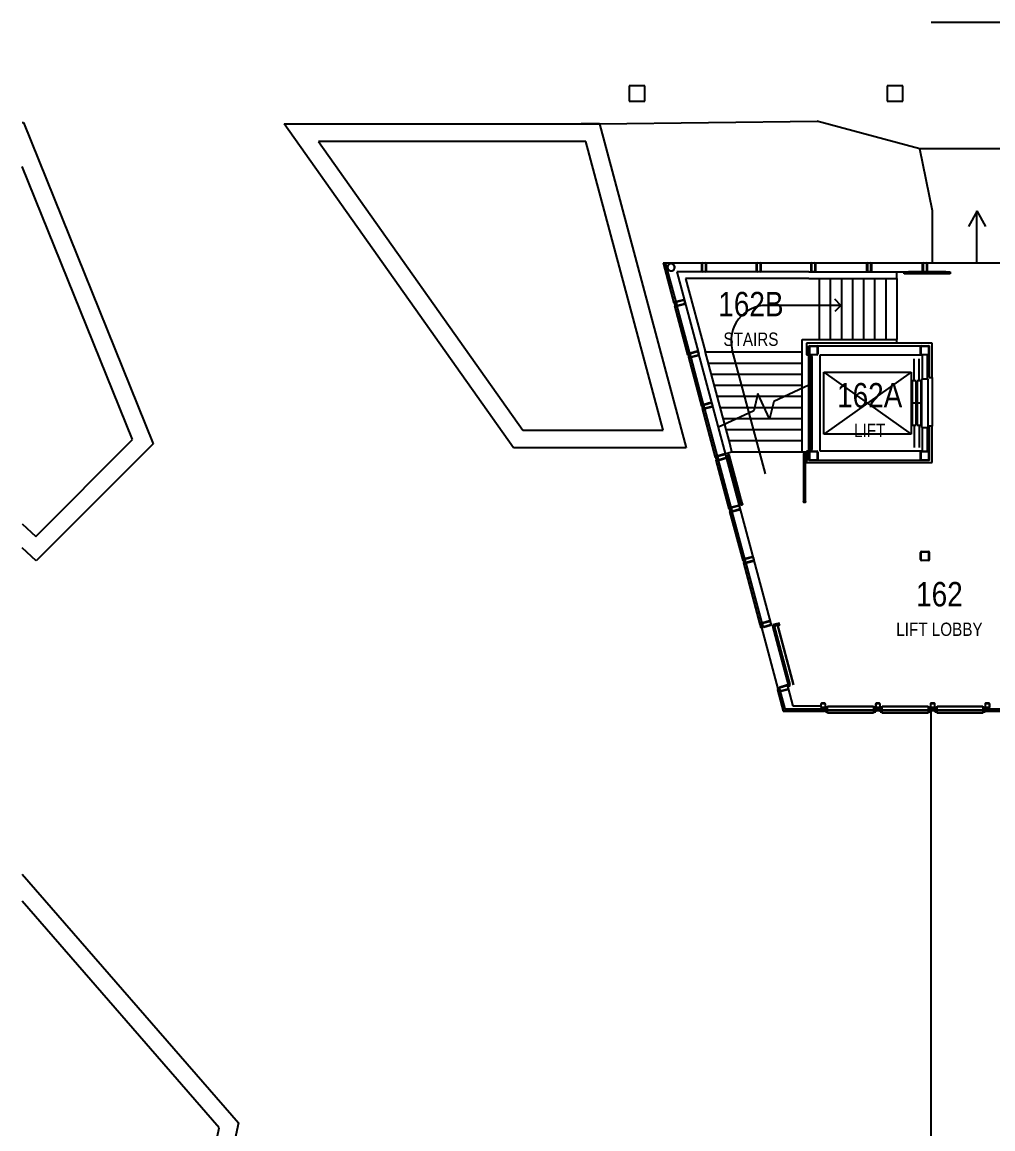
# Model space of a CAD drawing. Extents: x 76832 to 156531, y -2955 to 55954.
# Drawn here: x 76832 to 98730, y 28994 to 53958 of the extents above; entities that cross this region are included whole.
import ezdxf

# ---------------------------------------------------------------- set-up
doc = ezdxf.new("R2010")
doc.units = 0
doc.header["$MEASUREMENT"] = 0
for name, color, linetype in [('2', 4, 'CONTINUOUS'), ('A-Column__Concrete', 7, 'CONTINUOUS'), ('A-DOOR', 160, 'CONTINUOUS'), ('A-General', 1, 'CONTINUOUS'), ('A-STAIRS', 4, 'CONTINUOUS'), ('A-Text__Primary Room', 6, 'CONTINUOUS'), ('A-Wall__Brick', 6, 'CONTINUOUS'), ('A-Window', 4, 'CONTINUOUS')]:
    doc.layers.add(name, color=color, linetype=linetype)
doc.styles.add('Arial Narrow', font='ARIALN.TTF', dxfattribs={"height": 750})

msp = doc.modelspace()

# ---------------------------------------------------------------- linework, layer by layer
at = {"layer": '2'}
msp.add_line((97336, 53958), (126296, 53958), dxfattribs=at)
at = {"layer": 'A-Column__Concrete'}
for p, q in [((90876, 52523), (90526, 52523)), ((90526, 52523), (90526, 52173)), ((90876, 52173), (90876, 52523)), ((96701, 52523), (96345, 52523)), ((96345, 52523), (96345, 52173)), ((96701, 52173), (96701, 52523)), ((90526, 52173), (90876, 52173)), ((96345, 52173), (96701, 52173)), ((92161, 48351), (92161, 48506)), ((92170, 48506), (92170, 48351)), ((92239, 48519), (92184, 48519)), ((92252, 48351), (92252, 48506)), ((92261, 48506), (92261, 48351)), ((93396, 48351), (93396, 48506)), ((93405, 48506), (93405, 48351)), ((93474, 48519), (93419, 48519)), ((93487, 48351), (93487, 48506)), ((93496, 48506), (93496, 48351)), ((94631, 48351), (94631, 48506)), ((94640, 48506), (94640, 48351)), ((94709, 48519), (94654, 48519)), ((94722, 48351), (94722, 48506)), ((94731, 48506), (94731, 48351)), ((95889, 48351), (95889, 48506)), ((95898, 48506), (95898, 48351)), ((95966, 48519), (95911, 48519)), ((95980, 48351), (95980, 48506)), ((95989, 48506), (95989, 48351)), ((97146, 48351), (97146, 48506)), ((97155, 48506), (97155, 48351)), ((97224, 48519), (97169, 48519)), ((97237, 48351), (97237, 48506)), ((97246, 48506), (97246, 48351)), ((92184, 48337), (92239, 48337)), ((92239, 48328), (92184, 48328)), ((93419, 48337), (93474, 48337)), ((93474, 48328), (93419, 48328)), ((94654, 48337), (94709, 48337)), ((94709, 48328), (94654, 48328)), ((95911, 48337), (95966, 48337)), ((95966, 48328), (95911, 48328)), ((97169, 48337), (97224, 48337)), ((97224, 48328), (97169, 48328)), ((91748, 47695), (91598, 47654)), ((91601, 47646), (91750, 47686)), ((91583, 47627), (91597, 47574)), ((91605, 47576), (91591, 47629)), ((91772, 47607), (91622, 47566)), ((91624, 47558), (91774, 47598)), ((91767, 47676), (91781, 47623)), ((91790, 47625), (91776, 47679)), ((91893, 46468), (91907, 46415)), ((91916, 46417), (91902, 46470)), ((92059, 46535), (91909, 46495)), ((91911, 46487), (92061, 46527)), ((92082, 46447), (91933, 46407)), ((91935, 46399), (92085, 46439)), ((92078, 46517), (92092, 46464)), ((92101, 46466), (92086, 46519)), ((94581, 46476), (94581, 46631)), ((94590, 46631), (94590, 46476)), ((94604, 46653), (94759, 46653)), ((94759, 46644), (94604, 46644)), ((94604, 46462), (94759, 46462)), ((94759, 46453), (94604, 46453)), ((94772, 46476), (94772, 46631)), ((94781, 46631), (94781, 46476)), ((97096, 46476), (97096, 46631)), ((97105, 46631), (97105, 46476)), ((97119, 46653), (97274, 46653)), ((97274, 46644), (97119, 46644)), ((97119, 46462), (97274, 46462)), ((97274, 46453), (97119, 46453)), ((97287, 46476), (97287, 46631)), ((97296, 46631), (97296, 46476)), ((92204, 45309), (92218, 45255)), ((92227, 45258), (92212, 45311)), ((92369, 45376), (92220, 45336)), ((92222, 45327), (92372, 45368)), ((92393, 45288), (92243, 45248)), ((92245, 45240), (92395, 45280)), ((92388, 45358), (92402, 45305)), ((92411, 45307), (92397, 45360)), ((92680, 44217), (92530, 44177)), ((92533, 44168), (92682, 44208)), ((92699, 44199), (92713, 44146)), ((92722, 44148), (92707, 44201)), ((94581, 44101), (94581, 44256)), ((94590, 44256), (94590, 44101)), ((94604, 44278), (94759, 44278)), ((94759, 44269), (94604, 44269)), ((94772, 44101), (94772, 44256)), ((94781, 44256), (94781, 44101)), ((97096, 44101), (97096, 44256)), ((97105, 44256), (97105, 44101)), ((97119, 44278), (97274, 44278)), ((97274, 44269), (97119, 44269)), ((97287, 44101), (97287, 44256)), ((97296, 44256), (97296, 44101)), ((92514, 44150), (92529, 44096)), ((92537, 44099), (92523, 44152)), ((92703, 44129), (92554, 44089)), ((92556, 44080), (92706, 44121)), ((94604, 44087), (94759, 44087)), ((94759, 44078), (94604, 44078)), ((97119, 44087), (97274, 44087)), ((97274, 44078), (97119, 44078)), ((92825, 42990), (92839, 42937)), ((92848, 42940), (92834, 42993)), ((92990, 43058), (92841, 43018)), ((92843, 43009), (92993, 43049)), ((93014, 42970), (92864, 42930)), ((92867, 42921), (93016, 42961)), ((93009, 43040), (93024, 42987)), ((93032, 42989), (93018, 43042)), ((97096, 41837), (97096, 41992)), ((97105, 41992), (97105, 41837)), ((97119, 42014), (97274, 42014)), ((97274, 42005), (97119, 42005)), ((97287, 41837), (97287, 41992)), ((97296, 41992), (97296, 41837)), ((93135, 41831), (93150, 41778)), ((93158, 41780), (93144, 41834)), ((93301, 41899), (93151, 41859)), ((93154, 41850), (93303, 41890)), ((93325, 41811), (93175, 41771)), ((93177, 41762), (93327, 41802)), ((93320, 41881), (93334, 41828)), ((93343, 41830), (93329, 41883)), ((97119, 41823), (97274, 41823)), ((97274, 41814), (97119, 41814)), ((93689, 40450), (93540, 40410)), ((93542, 40401), (93692, 40441)), ((93524, 40382), (93538, 40329)), ((93547, 40332), (93532, 40385)), ((93713, 40362), (93563, 40322)), ((93565, 40313), (93715, 40353)), ((93708, 40432), (93722, 40379)), ((93731, 40381), (93717, 40434)), ((94078, 39001), (93928, 38961)), ((93930, 38952), (94080, 38992)), ((94096, 38983), (94111, 38930)), ((94119, 38932), (94105, 38985)), ((93912, 38934), (93926, 38880)), ((93935, 38883), (93921, 38936)), ((94101, 38913), (93951, 38873)), ((93954, 38864), (94103, 38905)), ((94851, 38583), (94851, 38503)), ((94857, 38503), (94857, 38583)), ((94941, 38593), (94861, 38593)), ((94861, 38587), (94941, 38587)), ((94941, 38499), (94861, 38499)), ((94861, 38493), (94941, 38493)), ((94945, 38583), (94945, 38503)), ((94951, 38503), (94951, 38583)), ((96086, 38583), (96086, 38503)), ((96092, 38503), (96092, 38583)), ((96176, 38593), (96096, 38593)), ((96096, 38587), (96176, 38587)), ((96176, 38499), (96096, 38499)), ((96096, 38493), (96176, 38493)), ((96180, 38583), (96180, 38503)), ((96186, 38503), (96186, 38583)), ((97321, 38583), (97321, 38503)), ((97327, 38503), (97327, 38583)), ((97411, 38593), (97331, 38593)), ((97331, 38587), (97411, 38587)), ((97411, 38499), (97331, 38499)), ((97331, 38493), (97411, 38493)), ((97415, 38583), (97415, 38503)), ((97421, 38503), (97421, 38583)), ((98556, 38583), (98556, 38503)), ((98562, 38503), (98562, 38583)), ((98646, 38593), (98566, 38593)), ((98566, 38587), (98646, 38587)), ((98646, 38499), (98566, 38499)), ((98566, 38493), (98646, 38493)), ((98650, 38583), (98650, 38503)), ((98656, 38503), (98656, 38583))]:
    msp.add_line(p, q, dxfattribs=at)
for centre, radius, start, end in [((91471, 48428), 84, 105, 285), ((91471, 48428), 79.2, 105, 285), ((91471, 48428), 84, 285, 105), ((91471, 48428), 79.2, 285, 105), ((92184, 48506), 22.5, 90, 180), ((92184, 48506), 13.5, 90, 180), ((92239, 48506), 22.5, 0, 90), ((92239, 48506), 13.5, 0, 90), ((93419, 48506), 22.5, 90, 180), ((93419, 48506), 13.5, 90, 180), ((93474, 48506), 22.5, 0, 90), ((93474, 48506), 13.5, 0, 90), ((94654, 48506), 22.5, 90, 180), ((94654, 48506), 13.5, 90, 180), ((94709, 48506), 22.5, 0, 90), ((94709, 48506), 13.5, 0, 90), ((95911, 48506), 22.5, 90, 180), ((95911, 48506), 13.5, 90, 180), ((95966, 48506), 22.5, 0, 90), ((95966, 48506), 13.5, 0, 90), ((97169, 48506), 22.5, 90, 180), ((97169, 48506), 13.5, 90, 180), ((97224, 48506), 22.5, 0, 90), ((97224, 48506), 13.5, 0, 90), ((92184, 48351), 22.5, 180, 270), ((92184, 48351), 13.5, 180, 270), ((92239, 48351), 13.5, 270, 0), ((92239, 48351), 22.5, 270, 0), ((93419, 48351), 22.5, 180, 270), ((93419, 48351), 13.5, 180, 270), ((93474, 48351), 13.5, 270, 0), ((93474, 48351), 22.5, 270, 0), ((94654, 48351), 22.5, 180, 270), ((94654, 48351), 13.5, 180, 270), ((94709, 48351), 22.5, 270, 0), ((94709, 48351), 13.5, 270, 0), ((95911, 48351), 22.5, 180, 270), ((95911, 48351), 13.5, 180, 270), ((95966, 48351), 22.5, 270, 0), ((95966, 48351), 13.5, 270, 0), ((97169, 48351), 22.5, 180, 270), ((97169, 48351), 13.5, 180, 270), ((97224, 48351), 22.5, 270, 0), ((97224, 48351), 13.5, 270, 0), ((91754, 47673), 22.5, 15, 105), ((91754, 47673), 13.5, 15, 105), ((91604, 47633), 22.5, 105, 195), ((91604, 47633), 13.5, 105, 195), ((91618, 47580), 22.5, 195, 285), ((91618, 47580), 13.5, 195, 285), ((91768, 47620), 13.5, 285, 15), ((91768, 47620), 22.5, 285, 15), ((91915, 46474), 22.5, 105, 195), ((91915, 46474), 13.5, 105, 195), ((92065, 46514), 22.5, 15, 105), ((92065, 46514), 13.5, 15, 105), ((92079, 46461), 13.5, 285, 15), ((92079, 46461), 22.5, 285, 15), ((94604, 46631), 22.5, 90, 180), ((94604, 46476), 22.5, 180, 270), ((94604, 46631), 13.5, 90, 180), ((94604, 46476), 13.5, 180, 270), ((94759, 46631), 22.5, 0, 90), ((94759, 46631), 13.5, 0, 90), ((94759, 46476), 13.5, 270, 0), ((94759, 46476), 22.5, 270, 0), ((97119, 46631), 22.5, 90, 180), ((97119, 46476), 22.5, 180, 270), ((97119, 46631), 13.5, 90, 180), ((97119, 46476), 13.5, 180, 270), ((97274, 46631), 22.5, 0, 90), ((97274, 46631), 13.5, 0, 90), ((97274, 46476), 13.5, 270, 0), ((97274, 46476), 22.5, 270, 0), ((91929, 46420), 22.5, 195, 285), ((91929, 46420), 13.5, 195, 285), ((92225, 45314), 22.5, 105, 195), ((92225, 45314), 13.5, 105, 195), ((92240, 45261), 22.5, 195, 285), ((92240, 45261), 13.5, 195, 285), ((92375, 45355), 22.5, 15, 105), ((92375, 45355), 13.5, 15, 105), ((92389, 45301), 13.5, 285, 15), ((92389, 45301), 22.5, 285, 15), ((92686, 44195), 22.5, 15, 105), ((92686, 44195), 13.5, 15, 105), ((94604, 44256), 22.5, 90, 180), ((94604, 44256), 13.5, 90, 180), ((94759, 44256), 22.5, 0, 90), ((94759, 44256), 13.5, 0, 90), ((97119, 44256), 22.5, 90, 180), ((97119, 44256), 13.5, 90, 180), ((97274, 44256), 22.5, 0, 90), ((97274, 44256), 13.5, 0, 90), ((92536, 44155), 22.5, 105, 195), ((92536, 44155), 13.5, 105, 195), ((92550, 44102), 22.5, 195, 285), ((92550, 44102), 13.5, 195, 285), ((92700, 44142), 13.5, 285, 15), ((92700, 44142), 22.5, 285, 15), ((94604, 44101), 22.5, 180, 270), ((94604, 44101), 13.5, 180, 270), ((94759, 44101), 13.5, 270, 0), ((94759, 44101), 22.5, 270, 0), ((97119, 44101), 22.5, 180, 270), ((97119, 44101), 13.5, 180, 270), ((97274, 44101), 13.5, 270, 0), ((97274, 44101), 22.5, 270, 0), ((92847, 42996), 22.5, 105, 195), ((92847, 42996), 13.5, 105, 195), ((92861, 42943), 13.5, 195, 285), ((92996, 43036), 22.5, 15, 105), ((92996, 43036), 13.5, 15, 105), ((93011, 42983), 13.5, 285, 15), ((93011, 42983), 22.5, 285, 15), ((92861, 42943), 22.5, 195, 285), ((97119, 41992), 22.5, 90, 180), ((97119, 41992), 13.5, 90, 180), ((97274, 41992), 22.5, 0, 90), ((97274, 41992), 13.5, 0, 90), ((93157, 41837), 22.5, 105, 195), ((93157, 41837), 13.5, 105, 195), ((93171, 41784), 22.5, 195, 285), ((93171, 41784), 13.5, 195, 285), ((93307, 41877), 22.5, 15, 105), ((93307, 41877), 13.5, 15, 105), ((93321, 41824), 13.5, 285, 15), ((93321, 41824), 22.5, 285, 15), ((97119, 41837), 22.5, 180, 270), ((97119, 41837), 13.5, 180, 270), ((97274, 41837), 13.5, 270, 0), ((97274, 41837), 22.5, 270, 0), ((93695, 40428), 22.5, 15, 105), ((93695, 40428), 13.5, 15, 105), ((93545, 40388), 22.5, 105, 195), ((93545, 40388), 13.5, 105, 195), ((93560, 40335), 22.5, 195, 285), ((93560, 40335), 13.5, 195, 285), ((93709, 40375), 13.5, 285, 15), ((93709, 40375), 22.5, 285, 15), ((93934, 38939), 22.5, 105, 195), ((93934, 38939), 13.5, 105, 195), ((94083, 38979), 22.5, 15, 105), ((94083, 38979), 13.5, 15, 105), ((93948, 38886), 22.5, 195, 285), ((93948, 38886), 13.5, 195, 285), ((94098, 38926), 13.5, 285, 15), ((94098, 38926), 22.5, 285, 15), ((94861, 38583), 10, 90, 180), ((94861, 38503), 10, 180, 270), ((94861, 38583), 4, 90, 180), ((94861, 38503), 4, 180, 270), ((94941, 38583), 10, 0, 90), ((94941, 38583), 4, 0, 90), ((94941, 38503), 4, 270, 0), ((94941, 38503), 10, 270, 0), ((96096, 38583), 10, 90, 180), ((96096, 38503), 10, 180, 270), ((96096, 38583), 4, 90, 180), ((96096, 38503), 4, 180, 270), ((96176, 38583), 10, 0, 90), ((96176, 38583), 4, 0, 90), ((96176, 38503), 4, 270, 0), ((96176, 38503), 10, 270, 0), ((97331, 38583), 10, 90, 180), ((97331, 38503), 10, 180, 270), ((97331, 38583), 4, 90, 180), ((97331, 38503), 4, 180, 270), ((97411, 38583), 10, 0, 90), ((97411, 38583), 4, 0, 90), ((97411, 38503), 10, 270, 0), ((97411, 38503), 4, 270, 0), ((98566, 38583), 10, 90, 180), ((98566, 38503), 10, 180, 270), ((98566, 38583), 4, 90, 180), ((98566, 38503), 4, 180, 270), ((98646, 38583), 10, 0, 90), ((98646, 38583), 4, 0, 90), ((98646, 38503), 4, 270, 0), ((98646, 38503), 10, 270, 0)]:
    msp.add_arc(centre, radius, start, end, dxfattribs=at)
at = {"layer": 'A-DOOR'}
for p, q in [((96727, 48278), (96727, 48328)), ((96727, 48328), (96827, 48328)), ((96827, 48278), (96727, 48278)), ((97665, 48328), (96827, 48328)), ((96827, 48328), (96827, 48278)), ((97665, 48320), (96827, 48320)), ((97665, 48308), (96827, 48308)), ((97665, 48278), (96827, 48278)), ((97665, 48278), (97665, 48328)), ((97665, 48328), (97765, 48328)), ((97765, 48278), (97665, 48278)), ((97765, 48328), (97765, 48278)), ((94836, 44278), (94836, 46453)), ((94836, 46453), (97136, 46453)), ((97136, 46453), (97136, 45916)), ((97136, 46453), (97136, 45916)), ((97254, 45916), (97254, 46453)), ((96956, 45866), (96956, 46366)), ((97066, 45866), (97066, 46366)), ((94916, 44666), (94916, 46066)), ((94916, 46066), (96886, 46066)), ((96886, 46066), (96886, 44666)), ((97362, 45946), (97362, 44843)), ((97001, 45866), (96911, 45866)), ((96911, 45866), (96911, 45368)), ((97001, 45368), (97001, 45866)), ((97111, 45866), (97021, 45866)), ((97021, 45866), (97021, 45368)), ((97111, 45368), (97111, 45866)), ((97126, 45916), (97264, 45916)), ((97126, 44816), (97126, 45916)), ((97264, 45916), (97264, 44816)), ((96911, 45368), (97001, 45368)), ((97001, 45364), (96911, 45364)), ((96911, 45364), (96911, 44866)), ((97001, 44866), (97001, 45364)), ((97021, 45368), (97111, 45368)), ((97111, 45364), (97021, 45364)), ((97021, 45364), (97021, 44866)), ((97111, 44866), (97111, 45364)), ((96911, 44866), (97001, 44866)), ((96956, 44866), (96956, 44366)), ((97021, 44866), (97111, 44866)), ((97066, 44866), (97066, 44366)), ((97126, 44816), (97264, 44816)), ((97136, 44816), (97136, 44278)), ((97136, 44816), (97136, 44278)), ((97254, 44278), (97254, 44816)), ((96886, 44666), (94916, 44666)), ((97136, 44278), (94836, 44278)), ((93890, 38920), (93520, 40301)), ((93785, 40372), (93756, 40364)), ((93756, 40364), (93764, 40335)), ((93764, 40335), (93793, 40343)), ((94119, 39012), (93764, 40335)), ((93778, 40339), (93769, 40337)), ((93769, 40337), (94123, 39013)), ((94133, 39016), (93778, 40339)), ((93793, 40343), (93785, 40372)), ((93793, 40343), (94148, 39020)), ((93796, 40375), (93922, 40409)), ((93861, 40393), (93821, 40323)), ((93861, 40393), (93930, 40353)), ((94231, 39011), (93861, 40393)), ((93861, 40393), (94231, 39011)), ((94148, 39020), (94119, 39012)), ((94119, 39012), (94126, 38983)), ((94123, 39013), (94133, 39016)), ((94126, 38983), (94155, 38991)), ((94155, 38991), (94148, 39020))]:
    msp.add_line(p, q, dxfattribs=at)
at = {"layer": 'A-DOOR', "color": 252}
for p, q in [((94916, 46066), (96886, 44666)), ((96886, 46066), (94916, 44666))]:
    msp.add_line(p, q, dxfattribs=at)
at = {"layer": 'A-General'}
for p, q in [((76832, 51693), (76863, 51693)), ((76863, 51693), (79791, 44447)), ((89853, 51666), (94773, 51725)), ((97081, 51103), (94760, 51725)), ((87917, 44354), (82746, 51666)), ((82746, 51666), (89853, 51666)), ((89853, 51666), (89439, 51666)), ((89853, 51666), (91814, 44354)), ((83519, 51266), (88124, 44754)), ((89546, 51266), (83519, 51266)), ((91293, 44754), (89546, 51266)), ((100336, 51103), (97081, 51103)), ((97371, 49703), (97081, 51103)), ((79321, 44542), (76832, 50704)), ((97371, 48528), (97371, 49703)), ((98375, 49703), (98177, 49347)), ((98368, 49703), (98565, 49347)), ((98371, 48548), (98371, 49703)), ((97224, 48528), (99371, 48528)), ((88124, 44754), (91293, 44754)), ((77138, 42359), (79321, 44542)), ((79791, 44447), (77148, 41804)), ((91814, 44354), (87917, 44354)), ((76832, 42644), (77138, 42359)), ((77148, 41804), (76832, 42098)), ((97336, -2955), (97336, 38428)), ((76832, 34740), (81710, 29128)), ((81277, 29016), (76832, 34130)), ((80012, 23064), (81277, 29016)), ((81710, 29128), (80382, 22880))]:
    msp.add_line(p, q, dxfattribs=at)
at = {"layer": 'A-STAIRS'}
for p, q in [((96562, 48178), (96562, 48328)), ((91797, 48178), (92237, 46535)), ((94576, 48178), (91797, 48178)), ((94576, 48178), (96562, 48178)), ((94812, 48178), (94812, 46803)), ((94812, 48178), (94812, 46803)), ((95062, 48178), (95062, 46803)), ((95062, 48178), (95062, 46803)), ((95312, 48178), (95312, 46803)), ((95312, 48178), (95312, 46803)), ((95562, 48178), (95562, 46803)), ((95562, 48178), (95562, 46803)), ((95812, 48178), (95812, 46803)), ((95812, 48178), (95812, 46803)), ((96062, 48178), (96062, 46803)), ((96062, 48178), (96062, 46803)), ((96312, 48178), (96312, 46803)), ((96312, 48178), (96312, 46803)), ((96562, 48178), (96562, 46803)), ((95302, 47570), (95161, 47711)), ((95302, 47570), (93624, 47570)), ((95302, 47570), (95161, 47429)), ((94431, 46803), (94576, 46803)), ((94431, 46532), (94431, 46803)), ((94576, 46803), (96562, 46803)), ((96562, 46719), (96562, 46803)), ((92680, 44884), (92237, 46535)), ((92242, 46518), (94431, 46518)), ((92242, 46518), (94431, 46518)), ((93600, 43768), (92852, 46563)), ((94431, 45700), (94431, 46532)), ((94581, 45770), (94581, 46532)), ((92309, 46268), (94431, 46268)), ((92309, 46268), (94431, 46268)), ((92376, 46018), (94431, 46018)), ((92376, 46018), (94431, 46018)), ((92443, 45768), (94431, 45768)), ((92443, 45768), (94431, 45768)), ((94581, 45770), (93788, 45401)), ((94431, 45518), (94431, 45700)), ((94581, 44268), (94581, 45770)), ((92510, 45518), (93415, 45518)), ((92510, 45518), (93415, 45518)), ((93429, 45578), (93335, 45189)), ((93415, 45518), (93457, 45518)), ((93415, 45518), (93457, 45518)), ((93694, 45012), (93429, 45578)), ((93457, 45518), (94040, 45518)), ((93457, 45518), (94040, 45518)), ((94040, 45518), (94431, 45518)), ((94040, 45518), (94431, 45518)), ((94431, 45268), (94431, 45518)), ((93335, 45189), (92542, 44819)), ((92577, 45268), (93354, 45268)), ((92577, 45268), (93354, 45268)), ((93354, 45268), (93574, 45268)), ((93354, 45268), (93574, 45268)), ((93574, 45268), (93756, 45268)), ((93574, 45268), (93756, 45268)), ((93788, 45401), (93694, 45012)), ((93756, 45268), (94431, 45268)), ((93756, 45268), (94431, 45268)), ((94431, 45018), (94431, 45268)), ((92644, 45018), (92968, 45018)), ((92644, 45018), (92968, 45018)), ((92968, 45018), (93691, 45018)), ((92968, 45018), (93691, 45018)), ((93691, 45018), (93695, 45018)), ((93691, 45018), (93695, 45018)), ((93695, 45018), (94431, 45018)), ((93695, 45018), (94431, 45018)), ((94431, 44768), (94431, 45018)), ((92711, 44768), (92680, 44884)), ((92778, 44518), (92711, 44768)), ((92711, 44768), (94431, 44768)), ((92711, 44768), (94431, 44768)), ((94431, 44518), (94431, 44768)), ((92845, 44268), (92778, 44518)), ((92778, 44518), (94431, 44518)), ((92778, 44518), (94431, 44518)), ((94431, 44268), (94431, 44518)), ((92700, 44229), (92845, 44268)), ((92845, 44268), (94431, 44268)), ((92845, 44268), (94431, 44268)), ((94431, 44268), (94526, 44268)), ((94461, 44224), (94461, 43688)), ((94501, 43688), (94501, 44224)), ((94576, 44268), (94581, 44268)), ((92753, 44165), (92932, 43494)), ((92971, 43505), (92791, 44175)), ((94461, 43688), (94461, 43243)), ((94501, 43243), (94501, 43688)), ((92932, 43494), (93017, 43180)), ((93055, 43191), (92971, 43505)), ((94481, 43243), (94461, 43243)), ((94481, 43242), (94462, 43242)), ((94501, 43243), (94481, 43243)), ((94500, 43242), (94481, 43242))]:
    msp.add_line(p, q, dxfattribs=at)
at = {"layer": 'A-STAIRS', "flags": 128}
for points in [[(92763, 44205), (92759, 44203), (92756, 44200), (92754, 44197), (92752, 44192), (92751, 44187), (92751, 44181), (92751, 44174), (92752, 44168), (92754, 44162), (92756, 44156), (92759, 44150), (92762, 44145), (92766, 44141), (92770, 44138), (92774, 44136), (92778, 44135), (92781, 44135)], [(92781, 44135), (92785, 44137), (92788, 44140), (92790, 44143), (92792, 44148), (92793, 44153), (92793, 44159), (92793, 44165), (92792, 44172), (92790, 44178), (92788, 44184), (92785, 44190), (92782, 44195), (92778, 44199), (92774, 44202), (92770, 44204), (92767, 44205), (92763, 44205)], [(94481, 44259), (94477, 44259), (94474, 44257), (94471, 44254), (94468, 44250), (94465, 44245), (94463, 44240), (94462, 44234), (94461, 44227), (94461, 44221), (94462, 44214), (94463, 44208), (94465, 44203), (94468, 44198), (94471, 44194), (94474, 44191), (94477, 44190), (94481, 44189)], [(94481, 44189), (94485, 44190), (94488, 44191), (94492, 44194), (94495, 44198), (94497, 44203), (94499, 44208), (94500, 44214), (94501, 44221), (94501, 44227), (94500, 44234), (94499, 44240), (94497, 44245), (94495, 44250), (94492, 44254), (94488, 44257), (94485, 44259), (94481, 44259)], [(93081, 43094), (93081, 43094), (93081, 43094), (93081, 43095), (93081, 43095), (93081, 43096), (93080, 43097), (93080, 43098), (93080, 43099), (93079, 43100), (93079, 43102), (93079, 43103), (93078, 43105), (93078, 43107), (93077, 43109), (93077, 43111), (93076, 43113), (93075, 43115), (93075, 43118), (93074, 43121), (93073, 43123), (93072, 43126), (93072, 43129), (93071, 43132), (93070, 43135), (93069, 43138), (93068, 43142), (93067, 43145), (93066, 43149), (93066, 43152), (93065, 43156), (93064, 43159), (93063, 43163), (93062, 43167), (93061, 43170), (93060, 43174), (93059, 43178), (93058, 43182), (93057, 43186), (93055, 43190), (93055, 43191)], [(94461, 43242), (94461, 43238), (94461, 43234), (94461, 43230), (94461, 43226), (94461, 43222), (94461, 43218), (94461, 43214), (94461, 43211), (94461, 43207), (94461, 43203), (94461, 43200), (94461, 43196), (94461, 43192), (94461, 43189), (94461, 43186), (94461, 43182), (94461, 43179), (94461, 43176), (94461, 43173), (94461, 43170), (94461, 43168), (94461, 43165), (94461, 43163), (94461, 43160), (94461, 43158), (94461, 43156), (94461, 43154), (94461, 43152), (94461, 43150), (94461, 43149), (94461, 43148), (94461, 43146), (94461, 43145), (94461, 43144), (94461, 43144), (94461, 43143), (94461, 43143), (94461, 43142), (94461, 43142), (94461, 43142)], [(94501, 43142), (94501, 43142), (94501, 43142), (94501, 43143), (94501, 43143), (94501, 43144), (94501, 43145), (94501, 43146), (94501, 43147), (94501, 43149), (94501, 43150), (94501, 43152), (94501, 43153), (94501, 43155), (94501, 43157), (94501, 43160), (94501, 43162), (94501, 43164), (94501, 43167), (94501, 43170), (94501, 43172), (94501, 43175), (94501, 43178), (94501, 43182), (94501, 43185), (94501, 43188), (94501, 43192), (94501, 43195), (94501, 43199), (94501, 43202), (94501, 43206), (94501, 43210), (94501, 43213), (94501, 43217), (94501, 43221), (94501, 43225), (94501, 43229), (94501, 43233), (94501, 43237), (94501, 43241), (94501, 43242)], [(93017, 43180), (93018, 43176), (93019, 43173), (93020, 43169), (93021, 43165), (93022, 43161), (93023, 43157), (93024, 43154), (93025, 43150), (93026, 43146), (93027, 43143), (93028, 43139), (93029, 43136), (93029, 43132), (93030, 43129), (93031, 43126), (93032, 43123), (93033, 43120), (93034, 43117), (93034, 43114), (93035, 43111), (93036, 43108), (93037, 43106), (93037, 43103), (93038, 43101), (93038, 43099), (93039, 43097), (93039, 43095), (93040, 43093), (93040, 43092), (93041, 43090), (93041, 43089), (93041, 43088), (93042, 43087), (93042, 43086), (93042, 43085), (93042, 43084), (93042, 43084), (93042, 43084), (93042, 43084), (93042, 43084)], [(93067, 43070), (93066, 43069), (93065, 43069), (93065, 43069), (93064, 43069), (93063, 43069), (93062, 43069), (93061, 43069), (93061, 43069), (93060, 43069), (93059, 43069), (93058, 43069), (93057, 43069), (93057, 43070), (93056, 43070), (93055, 43070), (93054, 43070), (93054, 43071), (93053, 43071), (93052, 43071), (93052, 43072), (93051, 43072), (93050, 43073), (93050, 43073), (93049, 43074), (93048, 43074), (93048, 43075), (93047, 43075), (93047, 43076), (93046, 43076), (93046, 43077), (93045, 43078), (93045, 43078), (93044, 43079), (93044, 43080), (93044, 43080), (93043, 43081), (93043, 43082), (93043, 43083), (93042, 43083), (93042, 43084)], [(93042, 43084), (93042, 43084), (93042, 43084), (93042, 43084)], [(93081, 43094), (93081, 43093), (93081, 43092), (93082, 43092), (93082, 43091), (93082, 43090), (93082, 43089), (93082, 43088), (93082, 43088), (93082, 43087), (93082, 43086), (93081, 43085), (93081, 43085), (93081, 43084), (93081, 43083), (93081, 43082), (93080, 43081), (93080, 43081), (93080, 43080), (93079, 43079), (93079, 43079), (93079, 43078), (93078, 43077), (93078, 43077), (93077, 43076), (93077, 43075), (93076, 43075), (93075, 43074), (93075, 43074), (93074, 43073), (93074, 43073), (93073, 43072), (93072, 43072), (93072, 43071), (93071, 43071), (93070, 43071), (93069, 43070), (93069, 43070), (93068, 43070), (93067, 43070), (93067, 43070)], [(93081, 43095), (93081, 43094), (93081, 43094), (93081, 43094)], [(94461, 43142), (94461, 43142), (94461, 43142), (94461, 43143)], [(94481, 43122), (94480, 43122), (94480, 43122), (94479, 43122), (94478, 43122), (94477, 43123), (94476, 43123), (94476, 43123), (94475, 43123), (94474, 43123), (94473, 43124), (94473, 43124), (94472, 43124), (94471, 43125), (94471, 43125), (94470, 43126), (94469, 43126), (94469, 43127), (94468, 43127), (94467, 43128), (94467, 43128), (94466, 43129), (94466, 43129), (94465, 43130), (94465, 43131), (94464, 43131), (94464, 43132), (94463, 43133), (94463, 43133), (94463, 43134), (94462, 43135), (94462, 43136), (94462, 43136), (94462, 43137), (94462, 43138), (94461, 43139), (94461, 43140), (94461, 43140), (94461, 43141), (94461, 43142), (94461, 43142)], [(94501, 43142), (94501, 43141), (94501, 43141), (94501, 43140), (94501, 43139), (94501, 43138), (94501, 43137), (94500, 43137), (94500, 43136), (94500, 43135), (94500, 43134), (94499, 43134), (94499, 43133), (94498, 43132), (94498, 43132), (94498, 43131), (94497, 43130), (94497, 43130), (94496, 43129), (94496, 43128), (94495, 43128), (94494, 43127), (94494, 43127), (94493, 43126), (94493, 43126), (94492, 43125), (94491, 43125), (94491, 43124), (94490, 43124), (94489, 43124), (94488, 43123), (94488, 43123), (94487, 43123), (94486, 43123), (94485, 43123), (94485, 43122), (94484, 43122), (94483, 43122), (94482, 43122), (94481, 43122), (94481, 43122)], [(94501, 43143), (94501, 43142), (94501, 43142)]]:
    msp.add_lwpolyline(points, dxfattribs=at)
at = {"layer": 'A-STAIRS'}
msp.add_arc((93624, 46770), 800, 90, 195, dxfattribs=at)
for points, knots in [([(94461, 43688), (94461, 43687), (94462, 43686), (94464, 43685), (94467, 43683), (94472, 43682), (94478, 43682), (94481, 43682)], [-0.5, -0.5, -0.5, -0.5, -0.4166667, -0.3333333, -0.25, -0.1666667, 0, 0, 0, 0]), ([(94481, 43682), (94485, 43682), (94490, 43682), (94495, 43683), (94499, 43685), (94501, 43686), (94501, 43687), (94501, 43688)], [-1, -1, -1, -1, -0.8333333, -0.75, -0.6666667, -0.5833333, -0.5, -0.5, -0.5, -0.5]), ([(92953, 43494), (92957, 43495), (92962, 43496), (92967, 43499), (92969, 43501), (92971, 43503), (92971, 43504), (92971, 43505)], [0, 0, 0, 0, 0.1666667, 0.25, 0.3333333, 0.4166667, 0.5, 0.5, 0.5, 0.5]), ([(93042, 43092), (93042, 43091), (93041, 43087), (93043, 43081), (93047, 43075), (93053, 43071), (93060, 43069), (93065, 43069), (93067, 43070)], [-0.6288991, -0.6288991, -0.6288991, -0.6288991, -0.5555556, -0.4444444, -0.3333333, -0.2222222, -0.1111111, 0, 0, 0, 0]), ([(94481, 43123), (94479, 43123), (94474, 43123), (94468, 43127), (94463, 43132), (94461, 43139), (94461, 43145), (94462, 43149), (94463, 43150)], [0, 0, 0, 0, 0.1111111, 0.2222222, 0.3333333, 0.4444444, 0.5555556, 0.6244798, 0.6244798, 0.6244798, 0.6244798]), ([(94501, 43146), (94501, 43144), (94501, 43139), (94499, 43132), (94495, 43128), (94492, 43126), (94491, 43125)], [0.4444444, 0.4444444, 0.4444444, 0.4444444, 0.5555556, 0.6666667, 0.7777778, 0.8377577, 0.8377577, 0.8377577, 0.8377577])]:
    msp.add_open_spline(points, degree=3, knots=knots, dxfattribs=at)
for points in [[(92932, 43494), (92933, 43494), (92933, 43493), (92936, 43492), (92939, 43492), (92943, 43492), (92948, 43492), (92952, 43493), (92953, 43494)], [(93067, 43070), (93068, 43070), (93069, 43071), (93071, 43071)], [(93073, 43073), (93075, 43074), (93078, 43078), (93081, 43084), (93082, 43091), (93081, 43096), (93080, 43098)], [(94488, 43124), (94486, 43123), (94483, 43123), (94481, 43123)]]:
    msp.add_open_spline(points, degree=3, dxfattribs=at)
at = {"layer": 'A-Wall__Brick'}
for p, q in [((97362, 46719), (94526, 46719)), ((94526, 46719), (94526, 46453)), ((97362, 45946), (97362, 46719)), ((94526, 46453), (94576, 46453)), ((94576, 46653), (97119, 46653)), ((94576, 46453), (94576, 46653)), ((94812, 46653), (96562, 46653)), ((97274, 46653), (97296, 46653)), ((97296, 46653), (97296, 46631)), ((97296, 46476), (97296, 45946)), ((97296, 45946), (97362, 45946)), ((97296, 44843), (97296, 44073)), ((97362, 44843), (97296, 44843)), ((97362, 44023), (97362, 44843)), ((94526, 44278), (94526, 44023)), ((94576, 44278), (94526, 44278)), ((94576, 44073), (94576, 44278)), ((94526, 44023), (97362, 44023)), ((97296, 44073), (94576, 44073))]:
    msp.add_line(p, q, dxfattribs=at)
at = {"layer": 'A-Window'}
for p, q in [((91289, 48528), (91534, 47616)), ((91289, 48528), (97224, 48528)), ((91543, 47619), (91300, 48528)), ((91341, 48528), (91577, 47649)), ((91602, 48328), (92093, 46496)), ((94576, 48328), (91602, 48328)), ((94576, 48328), (97224, 48328)), ((91534, 47616), (91543, 47619)), ((91548, 47600), (91554, 47580)), ((91559, 47561), (91549, 47558)), ((91549, 47558), (91844, 46457)), ((91854, 46460), (91559, 47561)), ((91603, 47552), (91887, 46489)), ((91844, 46457), (91854, 46460)), ((91859, 46440), (91864, 46421)), ((93729, 40389), (92093, 46496)), ((91869, 46402), (91860, 46399)), ((91860, 46399), (92155, 45298)), ((92164, 45301), (91869, 46402)), ((91913, 46393), (92198, 45330)), ((94604, 46413), (94604, 44318)), ((94629, 46413), (94619, 46413)), ((94619, 46413), (94619, 44318)), ((94629, 44318), (94629, 46413)), ((94644, 46413), (94644, 44318)), ((92155, 45298), (92164, 45301)), ((92170, 45281), (92175, 45262)), ((92180, 45243), (92170, 45240)), ((92170, 45240), (92465, 44139)), ((92475, 44142), (92180, 45243)), ((92224, 45234), (92508, 44171)), ((94644, 44318), (94604, 44318)), ((94604, 44318), (94604, 44278)), ((94619, 44318), (94629, 44318)), ((94644, 44278), (94644, 44318)), ((92465, 44139), (92475, 44142)), ((92480, 44122), (92485, 44103)), ((92491, 44084), (92481, 44081)), ((92481, 44081), (92776, 42980)), ((92786, 42982), (92491, 44084)), ((92534, 44075), (92819, 43012)), ((92776, 42980), (92786, 42982)), ((92791, 42963), (92796, 42944)), ((92801, 42924), (92791, 42922)), ((92791, 42922), (93087, 41818)), ((93097, 41821), (92801, 42924)), ((92845, 42916), (93130, 41851)), ((93087, 41818), (93097, 41821)), ((93102, 41802), (93107, 41783)), ((93112, 41764), (93102, 41761)), ((93102, 41761), (93495, 40295)), ((93484, 40374), (93112, 41764)), ((93156, 41755), (93518, 40404)), ((93490, 40355), (93495, 40336)), ((94228, 38527), (94112, 38959)), ((93880, 38897), (93871, 38894)), ((93871, 38894), (93998, 38418)), ((94006, 38428), (93880, 38897)), ((93926, 38880), (94037, 38468)), ((94037, 38468), (94951, 38468)), ((94851, 38527), (94228, 38527)), ((95001, 38498), (94951, 38498)), ((94951, 38498), (94951, 38398)), ((95001, 38519), (95001, 38527)), ((95001, 38527), (96036, 38527)), ((95001, 38498), (95001, 38519)), ((95001, 38519), (96036, 38519)), ((95001, 38398), (95001, 38498)), ((96036, 38527), (96036, 38519)), ((96036, 38519), (96036, 38498)), ((96086, 38498), (96036, 38498)), ((96036, 38498), (96036, 38398)), ((96086, 38398), (96086, 38498)), ((96236, 38498), (96186, 38498)), ((96186, 38498), (96186, 38398)), ((96236, 38519), (96236, 38527)), ((96236, 38527), (97271, 38527)), ((96236, 38498), (96236, 38519)), ((96236, 38519), (97271, 38519)), ((96236, 38398), (96236, 38498)), ((97271, 38527), (97271, 38519)), ((97271, 38519), (97271, 38498)), ((97321, 38498), (97271, 38498)), ((97271, 38498), (97271, 38398)), ((97321, 38398), (97321, 38498)), ((97471, 38498), (97421, 38498)), ((97421, 38498), (97421, 38398)), ((97471, 38519), (97471, 38527)), ((97471, 38527), (98506, 38527)), ((97471, 38498), (97471, 38519)), ((97471, 38519), (98506, 38519)), ((97471, 38398), (97471, 38498)), ((98506, 38527), (98506, 38519)), ((98506, 38519), (98506, 38498)), ((98556, 38498), (98506, 38498)), ((98506, 38498), (98506, 38398)), ((98556, 38398), (98556, 38498)), ((98596, 38468), (99196, 38468)), ((93998, 38418), (94871, 38418)), ((94871, 38428), (94006, 38428)), ((94931, 38428), (94871, 38428)), ((94871, 38418), (94931, 38418)), ((94931, 38418), (94931, 38428)), ((94951, 38398), (95001, 38398)), ((95001, 38439), (95001, 38428)), ((96036, 38439), (95001, 38439)), ((95001, 38428), (96036, 38428)), ((95001, 38369), (95001, 38398)), ((96036, 38369), (95001, 38369)), ((96036, 38428), (96036, 38439)), ((96036, 38398), (96036, 38369)), ((96036, 38398), (96086, 38398)), ((96186, 38398), (96236, 38398)), ((96236, 38439), (96236, 38428)), ((97271, 38439), (96236, 38439)), ((96236, 38428), (97271, 38428)), ((96236, 38369), (96236, 38398)), ((97271, 38369), (96236, 38369)), ((97271, 38428), (97271, 38439)), ((97271, 38398), (97271, 38369)), ((97271, 38398), (97321, 38398)), ((97421, 38398), (97471, 38398)), ((97471, 38439), (97471, 38428)), ((98506, 38439), (97471, 38439)), ((97471, 38428), (98506, 38428)), ((97471, 38369), (97471, 38398)), ((98506, 38369), (97471, 38369)), ((98506, 38428), (98506, 38439)), ((98506, 38398), (98506, 38369)), ((98506, 38398), (98556, 38398)), ((98556, 38418), (98636, 38418)), ((98636, 38428), (98576, 38428)), ((99236, 38428), (98636, 38428)), ((98636, 38418), (99236, 38418))]:
    msp.add_line(p, q, dxfattribs=at)
at = {"layer": 'A-Window', "extrusion": (0, 0, -1)}
for p, q in [((91577, 47649), (91538, 47638)), ((91538, 47638), (91548, 47600)), ((91548, 47600), (91587, 47610)), ((91592, 47591), (91554, 47580)), ((91554, 47580), (91564, 47542)), ((91564, 47542), (91603, 47552)), ((91583, 47627), (91577, 47649)), ((91603, 47552), (91597, 47574)), ((91887, 46489), (91849, 46479)), ((91849, 46479), (91859, 46440)), ((91859, 46440), (91898, 46451)), ((91893, 46468), (91887, 46489)), ((94604, 46453), (94604, 46413)), ((94644, 46413), (94644, 46453)), ((91903, 46432), (91864, 46421)), ((91864, 46421), (91875, 46383)), ((91875, 46383), (91913, 46393)), ((91913, 46393), (91907, 46415)), ((94604, 46413), (94644, 46413)), ((92198, 45330), (92159, 45320)), ((92159, 45320), (92170, 45281)), ((92170, 45281), (92208, 45292)), ((92213, 45272), (92175, 45262)), ((92175, 45262), (92185, 45223)), ((92185, 45223), (92224, 45234)), ((92204, 45309), (92198, 45330)), ((92224, 45234), (92218, 45255)), ((92508, 44171), (92470, 44161)), ((92470, 44161), (92480, 44122)), ((92480, 44122), (92519, 44133)), ((92524, 44113), (92485, 44103)), ((92485, 44103), (92496, 44064)), ((92496, 44064), (92534, 44075)), ((92514, 44150), (92508, 44171)), ((92534, 44075), (92529, 44096)), ((92819, 43012), (92780, 43002)), ((92780, 43002), (92791, 42963)), ((92791, 42963), (92829, 42973)), ((92835, 42954), (92796, 42944)), ((92796, 42944), (92806, 42905)), ((92825, 42990), (92819, 43012)), ((92806, 42905), (92845, 42916)), ((92845, 42916), (92839, 42937)), ((93130, 41851), (93092, 41840)), ((93092, 41840), (93102, 41802)), ((93102, 41802), (93141, 41812)), ((93146, 41793), (93107, 41783)), ((93107, 41783), (93117, 41744)), ((93117, 41744), (93156, 41755)), ((93135, 41831), (93130, 41851)), ((93156, 41755), (93150, 41778)), ((93479, 40394), (93490, 40355)), ((93495, 40336), (93505, 40297)), ((93495, 40295), (93544, 40308)), ((93524, 40382), (93518, 40404)), ((93544, 40308), (93538, 40329)), ((93914, 38926), (93875, 38916)), ((93875, 38916), (93886, 38877)), ((93886, 38877), (93924, 38888)), ((94951, 38428), (94951, 38468)), ((96186, 38468), (96086, 38468)), ((96086, 38468), (96086, 38428)), ((96186, 38428), (96186, 38468)), ((97421, 38468), (97321, 38468)), ((97321, 38468), (97321, 38428)), ((97421, 38428), (97421, 38468)), ((98596, 38468), (98556, 38468)), ((98556, 38468), (98556, 38428)), ((94911, 38428), (94951, 38428)), ((96086, 38428), (96186, 38428)), ((97321, 38428), (97421, 38428)), ((98556, 38428), (98596, 38428))]:
    msp.add_line(p, q, dxfattribs=at)

# ---------------------------------------------------------------- texts
at = {"layer": 'A-Text__Primary Room', "char_height": 750, "attachment_point": 2, "style": 'Arial Narrow'}
for s, insert, width in [('{\\H0.73333x;162B\\P\\H0.54546x;STAIRS}', (93272, 47873), 5700.07), ('{\\H0.73333x;162A\\P\\H0.54546x;LIFT}', (95951, 45817), 5700.07), ('{\\H0.73333x;162\\P\\H0.54546x;LIFT LOBBY}', (97524, 41330), 2870)]:
    msp.add_mtext(s, dxfattribs=dict(at, insert=insert, width=width))

doc.saveas('drawing.dxf')
